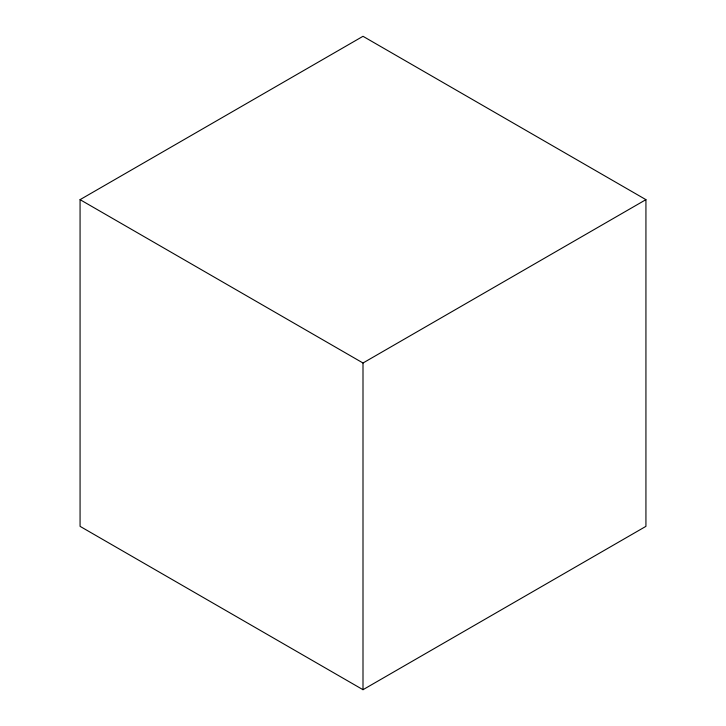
<?xml version="1.0" encoding="UTF-8"?>
<svg xmlns="http://www.w3.org/2000/svg" width="726" height="726" viewBox="0 0 726 726"><rect width="100%" height="100%" fill="white"/><g stroke="black" fill="none" stroke-linecap="round" stroke-linejoin="round"><path stroke-width="1.09" d="M80.069 199.65L363 36.3L645.931 199.65L645.931 526.35L363 689.7L80.069 526.35L80.069 199.65L363 363L645.931 199.65M363 363L363 689.7"/></g></svg>
